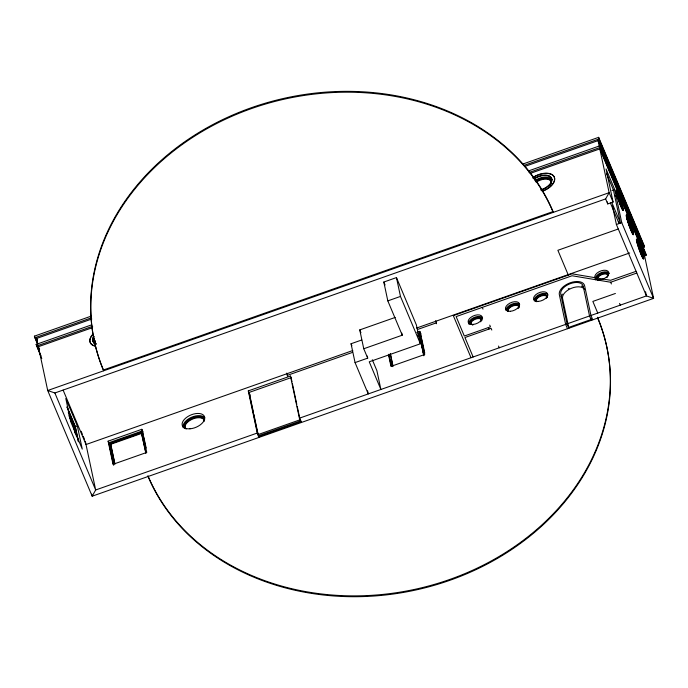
<?xml version="1.0" encoding="UTF-8"?>
<svg xmlns="http://www.w3.org/2000/svg" width="688" height="688" viewBox="0 0 688 688"><rect width="100%" height="100%" fill="white"/><g stroke="black" fill="none" stroke-linecap="round" stroke-linejoin="round"><path stroke-width="1.03" d="M38.261 346.09L47.704 390.509L54.868 392.977L605.629 198.918L609.138 192.692L599.695 148.273M37.591 344.55L34.4 336.148L90.988 316.205M522.545 164.148L598.646 137.333L644.071 245.306L644.424 246.966L642.472 247.654M34.753 337.799L91.341 317.865M523.878 165.455L598.999 138.985L598.646 137.333M91.814 319.008L36.636 338.444L37.427 340.336M524.505 166.548L598.07 140.627L619.905 192.528M41.779 358.594L36.154 344.413L91.375 324.951M528.711 170.856L600.4 145.598L645.826 253.571L646.178 255.231L644.235 255.91M36.507 346.064L92.699 326.267M529.063 172.507L600.753 147.249L600.4 145.598M92.605 327.608L38.39 346.709L39.586 349.547M530.13 173.445L599.833 148.892L644.286 254.577M612.036 190.516L614.711 189.578L606.051 168.981L613.077 202.04L607.736 203.923L605.629 198.918M367.573 390.793L368.243 393.932L355.06 362.593L367.702 358.138L363.763 348.756L402.256 335.194L387.817 300.88L383.818 282.037L396.46 277.582L416.378 324.934L420.385 343.776L369.241 361.802L380.885 389.477L376.886 370.634L372.311 359.764M387.817 300.88L400.468 296.425L396.46 277.582M643.942 252.926L653.6 298.377L646.436 295.917L616.396 224.512L621.737 222.628L614.711 189.578M618.28 229.001L557.873 250.286L568.314 275.105M74.975 432.967L73.668 426.827L75.069 426.328L66.925 406.978M73.788 427.214L77.34 425.958L65.799 398.507L70.718 421.641L82.259 449.092L77.34 425.958M363.763 348.756L359.755 329.913L395.213 317.426M355.06 362.593L351.052 343.751L361.75 339.984M352.781 350.527L86.017 444.525L63.115 390.087M416.593 328.038L629.675 252.96M287.696 376.173L287.3 375.373L352.437 352.419M417.582 329.466L436.192 322.913L435.71 320.642M258.206 433.277L259.075 437.387L257.252 433.044L248.291 390.896L290.439 376.044L291.54 378.649M141.84 429.295L146.759 452.429L113.038 464.314L108.119 441.171L141.84 429.295L142.941 431.901M416.816 332.407L419.792 331.358L420.893 333.964M417.496 334.007L420.471 332.958L421.323 336.982M114.724 463.566L110.381 443.106L141.289 432.21L145.899 452.799M111.258 443.218L142.003 432.382M141.53 432.786L110.613 443.674L114.965 464.142M417.487 335.555L419.482 334.85L423.825 355.309M141.771 433.354L110.854 444.25L110.381 443.106M417.728 336.122L419.723 335.417L419.241 334.273L423.808 355.765M636.09 271.321L610.609 280.3L571.995 273.815L453.315 315.629L471.022 357.717M489.736 325.123L490.458 326.834L464.323 336.045L456.144 316.6L572.055 275.759L610.677 282.243L636.813 273.033M615.399 293.466L592.85 301.413L597.752 313.066M257.252 433.044L95.675 489.976L92.166 496.203L47.704 390.509L609.138 192.692L613.077 202.04M300.794 420.48L301.224 422.535L299.4 418.192L646.436 295.917L645.542 291.746M300.553 420.936L258.404 435.788L253.812 414.202M258.301 436.777L301.456 421.572M569.406 327.153L591.482 319.378M598.999 138.985L644.424 246.966M598.913 141.805L600.211 144.901M620.301 193.466L625.461 205.738M625.865 206.684L631.025 218.947M631.421 219.893L642.532 246.313M600.753 147.249L646.178 255.231M600.306 149.21L610.695 173.909M610.987 174.606L643.538 251.98M606.429 173.35L613.447 190.017L620.473 223.075L611.813 202.487M621.737 222.628L653.6 298.377L92.166 496.203L91.719 494.113M610.402 202.986L619.062 223.574L618.624 221.502M610.677 282.243L611.4 283.963M619.578 303.408L620.301 305.119M592.764 319.817L590.94 315.465L584.611 285.718A13.459 7.508 -22.8 0 0 570.386 282.734A13.459 7.508 -22.8 0 0 559.327 294.627L565.648 324.375L567.48 328.726M482.279 307.39L483.002 309.11M491.808 330.042L491.086 328.322L464.95 337.533L473.129 356.977M498.542 346.055L499.264 347.767M488.351 327.583L488.979 329.07M400.468 296.425L420.385 343.776M383.818 282.037L385.056 284.978M359.755 329.913L360.933 332.734M351.052 343.751L351.878 345.711M248.291 390.896L250.122 395.239M108.119 441.171L109.581 444.654M81.15 431.316L82.397 434.291M83.231 436.269L84.478 439.236M67.132 407.038L75.379 426.646L78.587 441.739M68.258 412.06L74.373 426.577L76.54 436.811M69.024 415.38L73.969 427.145L75.259 433.182M69.187 416.18L73.668 426.827M34.4 336.148L37.238 342.899M36.154 344.413L41.022 355.98M54.868 392.977L95.675 489.976L85.312 441.214M436.192 322.913L436.476 323.747M642.394 245.65L643.056 248.789M612.44 205.918L616.396 224.512M597.932 139.965L599.3 146.406M607.298 201.859L607.736 203.923M590.923 318.26L591.362 320.307L589.53 315.964L583.209 286.208A11.963 6.674 -22.8 0 0 570.567 283.559A11.963 6.674 -22.8 0 0 560.729 294.129L567.05 323.885L568.881 328.228L562.56 298.48A11.963 6.674 -22.8 0 1 571.367 288.298A11.963 6.674 -22.8 0 1 584.594 289.424M421.753 338.995L424.745 353.082M419.792 331.358L424.711 354.492L390.99 366.377L388.428 354.303M419.723 335.417L423.851 354.862M401.809 333.104L402.256 335.194M390.328 353.477L392.943 365.749M390.311 353.924L392.9 366.652M389.15 355.034L389.58 357.046M390.01 359.059L391.506 366.102M388.883 354.896L391.24 365.964M367.263 356.04L367.702 358.138M291.987 381.754L291.11 377.643L248.961 392.495L257.923 434.644L300.071 419.792L297.233 406.427M292.426 383.809L296.795 404.372M290.439 376.044L299.4 418.192M286.81 373.102L287.3 375.373M249.443 393.639L253.382 412.146M143.371 434.919L142.519 430.894L108.799 442.771L113.503 464.907M143.801 436.932L146.148 448M141.289 432.21L145.873 453.254M111.447 452.558L111.877 454.57M109.28 443.915L113.769 465.045M75.069 426.328L78.337 441.679M36.498 337.791L37.866 344.232M597.502 317.254A239.269 197.43 -12 0 1 449.694 579.477A239.269 197.43 -12 0 1 147.911 475.675M95.254 345.969A14.955 8.342 -22.8 0 1 92.777 334.282M96.114 343.862A11.963 6.674 -22.8 0 1 93.774 336.32M95.357 346.202A14.955 8.342 -22.8 0 1 92.871 334.514M533.664 176.954A14.955 8.342 -22.8 0 1 553.943 176.403A14.955 8.342 -22.8 0 1 542.23 191.083M534.06 178.76A11.963 6.674 -22.8 0 1 551.234 177.659A11.963 6.674 -22.8 0 1 540.863 189.759M532.555 177.977A14.955 8.342 -22.8 0 1 553.806 176.283A14.955 8.342 -22.8 0 1 542.325 191.307M534.18 179.035A11.963 6.674 -22.8 0 1 551.346 177.925A11.963 6.674 -22.8 0 1 540.974 190.026M184.616 425.975A11.963 6.674 -22.8 0 1 185.063 425.184M203.88 418.562A11.963 6.674 -22.8 0 1 204.577 418.94M184.711 426.199A11.963 6.674 -22.8 0 1 185.158 425.416M203.975 418.786A11.963 6.674 -22.8 0 1 204.68 419.164M481.368 317.263A10.466 5.839 -22.8 0 1 482.262 317.323M470.652 323.807A7.473 4.171 -22.8 0 1 471.013 323.317M480.766 319.232A7.473 4.171 -22.8 0 1 481.918 319.473M480.86 319.464A7.473 4.171 -22.8 0 1 481.462 319.559M597.253 279.208A7.473 4.171 -22.8 0 1 597.605 278.709M607.358 274.624A7.473 4.171 -22.8 0 1 608.519 274.865M597.683 318.08A239.269 197.43 -12 0 1 449.866 580.302A239.269 197.43 -12 0 1 148.083 476.5M103.621 370.806A239.269 197.43 -12 0 1 251.438 108.592A239.269 197.43 -12 0 1 553.221 212.394M185.029 428.177A10.466 5.839 -22.8 0 1 192.975 418.235A10.466 5.839 -22.8 0 1 204.465 420.867M183.257 427.859A11.963 6.674 -22.8 0 1 190.886 417.547A11.963 6.674 -22.8 0 1 204.749 417.693M186.156 429.054A10.466 5.839 -22.8 0 1 191.668 418.106A10.466 5.839 -22.8 0 1 204.224 420.961M183.842 425.709A11.963 6.674 -22.8 0 1 192.279 418.287A11.963 6.674 -22.8 0 1 203.45 417.53M185.124 428.435A10.466 5.839 -22.8 0 1 192.7 419.009A10.466 5.839 -22.8 0 1 204.491 420.488M536.124 181.555A10.466 5.839 -22.8 0 1 546.676 178.579A10.466 5.839 -22.8 0 1 551.363 183.171M534.851 180.634A11.963 6.674 -22.8 0 1 552.06 179.594M535.651 181.142A10.466 5.839 -22.8 0 1 548.112 178.347A10.466 5.839 -22.8 0 1 549.669 185.648M540.338 179.224A11.963 6.674 -22.8 0 1 542.402 178.613M545.653 178.14A11.963 6.674 -22.8 0 1 546.719 178.132M549.583 178.588A11.963 6.674 -22.8 0 1 550.383 178.897M536.133 182.286A10.466 5.839 -22.8 0 1 551.423 181.864M95.219 340.68A10.466 5.839 -22.8 0 0 95.262 342.959A10.466 5.839 -22.8 0 1 94.841 340.852M93.671 343.037A11.963 6.674 -22.8 0 1 94.566 338.195M470.781 324.495A5.986 3.337 -22.8 0 1 475.193 318.596A5.986 3.337 -22.8 0 1 481.763 320.359M469.345 323.644A7.473 4.171 -22.8 0 1 474.075 318.845A7.473 4.171 -22.8 0 1 481.247 317.873M470.721 324.375A5.986 3.337 -22.8 0 1 475.391 319.189A5.986 3.337 -22.8 0 1 481.875 320.126M469.113 324.444A7.473 4.171 -22.8 0 1 473.722 317.641A7.473 4.171 -22.8 0 1 482.606 318.071M470.893 324.315A5.986 3.337 -22.8 0 1 472.338 319.464A5.986 3.337 -22.8 0 1 479.631 317.589A5.986 3.337 -22.8 0 1 480.671 321.803M472.862 325.071A5.986 3.337 -22.8 0 1 472.381 324.994M597.941 280.437A5.986 3.337 -22.8 0 1 600.968 274.34A5.986 3.337 -22.8 0 1 608.355 275.492M595.946 279.036A7.473 4.171 -22.8 0 1 600.676 274.237A7.473 4.171 -22.8 0 1 607.839 273.265M597.545 280.343A5.986 3.337 -22.8 0 1 601.484 274.787A5.986 3.337 -22.8 0 1 608.476 275.518M595.713 279.835A7.473 4.171 -22.8 0 1 600.314 273.033A7.473 4.171 -22.8 0 1 609.207 273.463M598.981 280.386A5.986 3.337 -22.8 0 1 597.992 275.707A5.986 3.337 -22.8 0 1 605.939 272.912A5.986 3.337 -22.8 0 1 606.928 277.582M536.365 301.636A5.986 3.337 -22.8 0 1 540.613 295.548A5.986 3.337 -22.8 0 1 547.166 297.577M535.763 298.661A7.473 4.171 -22.8 0 1 542.187 294.834M536.236 301.619A5.986 3.337 -22.8 0 1 540.562 296.236A5.986 3.337 -22.8 0 1 547.304 297.078M534.37 301.034A7.473 4.171 -22.8 0 1 539.461 294.447A7.473 4.171 -22.8 0 1 548.035 295.014M536.967 301.671A5.986 3.337 -22.8 0 1 537.07 297.01A5.986 3.337 -22.8 0 1 544.449 294.412A5.986 3.337 -22.8 0 1 546.375 298.351M561.202 296.752A13.459 7.508 -22.8 0 1 562.38 294.129M568.219 288.917A13.459 7.508 -22.8 0 1 569.071 288.453M581.437 286.07A13.459 7.508 -22.8 0 1 583.519 286.715M615.39 196.441A7.473 0.654 70.6 0 1 615.192 195.59M508.105 311.337A5.986 3.337 -22.8 0 1 512.938 305.3A5.986 3.337 -22.8 0 1 519.001 307.76M507.305 309.058A7.473 4.171 -22.8 0 1 518.571 304.724M508.045 311.225A5.986 3.337 -22.8 0 1 512.457 306.134A5.986 3.337 -22.8 0 1 519.07 306.702M506.162 310.58A7.473 4.171 -22.8 0 1 511.339 304.354A7.473 4.171 -22.8 0 1 519.698 304.586M508.518 311.38A5.986 3.337 -22.8 0 1 509.369 306.547A5.986 3.337 -22.8 0 1 516.817 304.397A5.986 3.337 -22.8 0 1 517.995 308.645M553.049 211.569L103.449 369.981A239.269 197.43 -12 0 1 251.258 107.758A239.269 197.43 -12 0 1 553.049 211.569M627.052 219.455A10.466 0.92 70.6 0 0 633.149 234.728A10.466 0.92 70.6 0 0 629.081 220.418A10.466 0.92 70.6 0 0 627.052 219.455M627.826 221.003A7.473 0.654 70.6 0 0 632.186 231.916A7.473 0.654 70.6 0 0 629.271 221.691A7.473 0.654 70.6 0 0 627.826 221.003M627.336 219.36A10.466 0.92 70.6 0 0 633.433 234.634A10.466 0.92 70.6 0 0 629.357 220.323A10.466 0.92 70.6 0 0 627.336 219.36M628.11 220.9A7.473 0.654 70.6 0 0 632.461 231.813A7.473 0.654 70.6 0 0 629.554 221.588A7.473 0.654 70.6 0 0 628.11 220.9M93.869 336.552A11.963 6.674 -22.8 0 0 96.208 344.095A11.963 6.674 -22.8 0 1 93.886 336.595M616.852 195.203A10.466 0.92 70.6 0 0 622.95 210.485A10.466 0.92 70.6 0 0 618.882 196.166A10.466 0.92 70.6 0 0 616.852 195.203M617.626 196.751A7.473 0.654 70.6 0 0 621.986 207.664A7.473 0.654 70.6 0 0 619.071 197.439A7.473 0.654 70.6 0 0 617.626 196.751M617.136 195.108A10.466 0.92 70.6 0 0 623.233 210.382A10.466 0.92 70.6 0 0 619.157 196.071A10.466 0.92 70.6 0 0 617.136 195.108M617.91 196.656A7.473 0.654 70.6 0 0 622.262 207.561A7.473 0.654 70.6 0 0 619.355 197.344A7.473 0.654 70.6 0 0 617.91 196.656M637.26 243.707A10.466 0.92 70.6 0 0 643.357 258.98A10.466 0.92 70.6 0 0 639.281 244.67A10.466 0.92 70.6 0 0 637.26 243.707M638.034 245.255A7.473 0.654 70.6 0 0 642.386 256.16A7.473 0.654 70.6 0 0 639.479 245.943A7.473 0.654 70.6 0 0 638.034 245.255M637.535 243.604A10.466 0.92 70.6 0 0 643.633 258.877A10.466 0.92 70.6 0 0 639.565 244.567A10.466 0.92 70.6 0 0 637.535 243.604M638.309 245.152A7.473 0.654 70.6 0 0 642.669 256.065A7.473 0.654 70.6 0 0 639.754 245.84A7.473 0.654 70.6 0 0 638.309 245.152M189.965 428.805A11.963 6.674 -22.8 0 0 204.482 416.61A11.963 6.674 -22.8 0 0 185.794 418.02A11.963 6.674 -22.8 0 0 189.965 428.805M510.358 311.294A7.473 4.171 -22.8 0 0 519.431 303.666A7.473 4.171 -22.8 0 0 507.753 304.552A7.473 4.171 -22.8 0 0 510.358 311.294M538.455 301.387A7.473 4.171 -22.8 0 0 547.528 293.767A7.473 4.171 -22.8 0 0 535.849 294.645A7.473 4.171 -22.8 0 0 538.455 301.387M599.635 279.835A7.473 4.171 -22.8 0 0 608.708 272.207A7.473 4.171 -22.8 0 0 597.021 273.093A7.473 4.171 -22.8 0 0 599.635 279.835M473.034 324.444A7.473 4.171 -22.8 0 0 482.107 316.815A7.473 4.171 -22.8 0 0 470.429 317.701A7.473 4.171 -22.8 0 0 473.034 324.444"/></g></svg>
